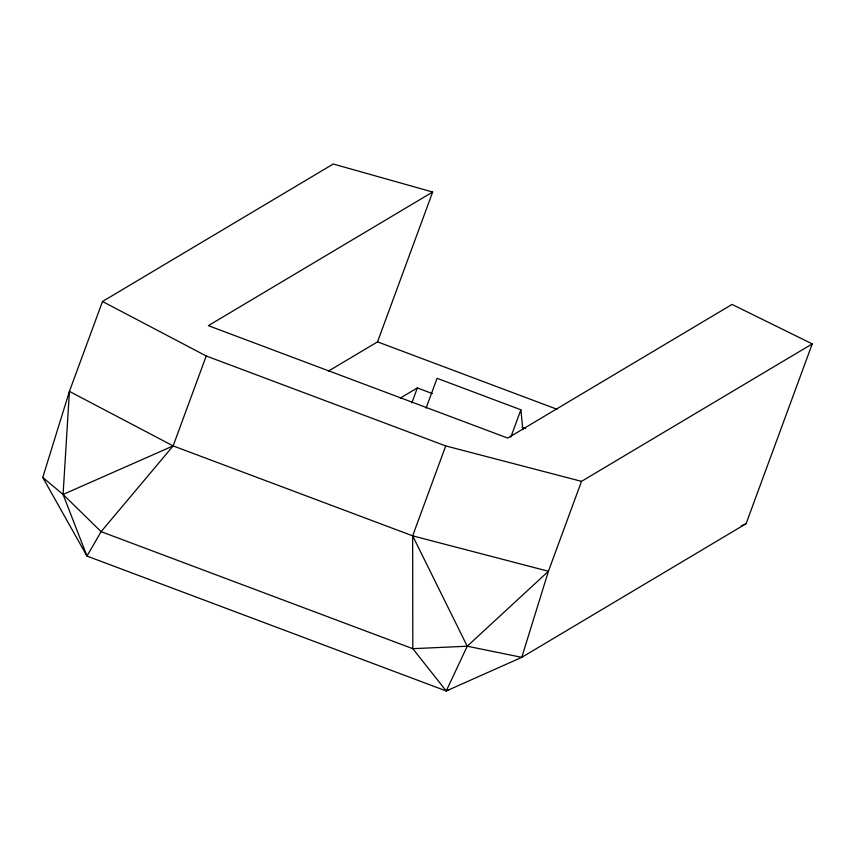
<?xml version="1.0" encoding="UTF-8"?>
<svg xmlns="http://www.w3.org/2000/svg" width="855" height="855" viewBox="0 0 855 855"><rect width="100%" height="100%" fill="white"/><g stroke="black" fill="none" stroke-linecap="round" stroke-linejoin="round"><path stroke-width="1.28" d="M432.662 192.022L208.342 325.659L507.72 438.081L732.051 304.433L812.25 343.892L746.094 523.698L521.764 657.345L446.246 690.979L86.986 556.081L63.078 494.447L69.415 391.387L102.504 301.484L333.236 164.021L432.662 192.022L377.536 341.861L328.32 371.177M102.504 301.484L206.226 355.99L173.148 445.904L101.104 531.65L86.986 556.081L42.75 477.475L69.415 391.387L173.148 445.904L412.655 535.839L548.429 571.258L581.507 481.354L812.25 343.892M411.821 402.919L417.336 387.935L432.309 393.557M448.533 689.611L446.246 690.979L412.805 648.689L412.655 535.839L445.733 445.925L581.507 481.354M426.089 408.091L437.065 378.305L520.887 409.78L522.832 429.691M510.83 437.087L520.887 409.78M446.246 690.979L467.236 646.209L548.429 571.258L521.764 657.345L467.236 646.209L412.805 648.689L101.104 531.65L63.078 494.447L42.75 477.475M400.247 398.12L417.336 387.935M741.274 525.911L746.094 523.698M63.078 494.447L173.148 445.904M377.536 341.861L557.161 409.31M521.924 427.211L525.665 428.612M206.226 355.99L445.733 445.925M412.655 535.839L467.236 646.209"/></g></svg>
